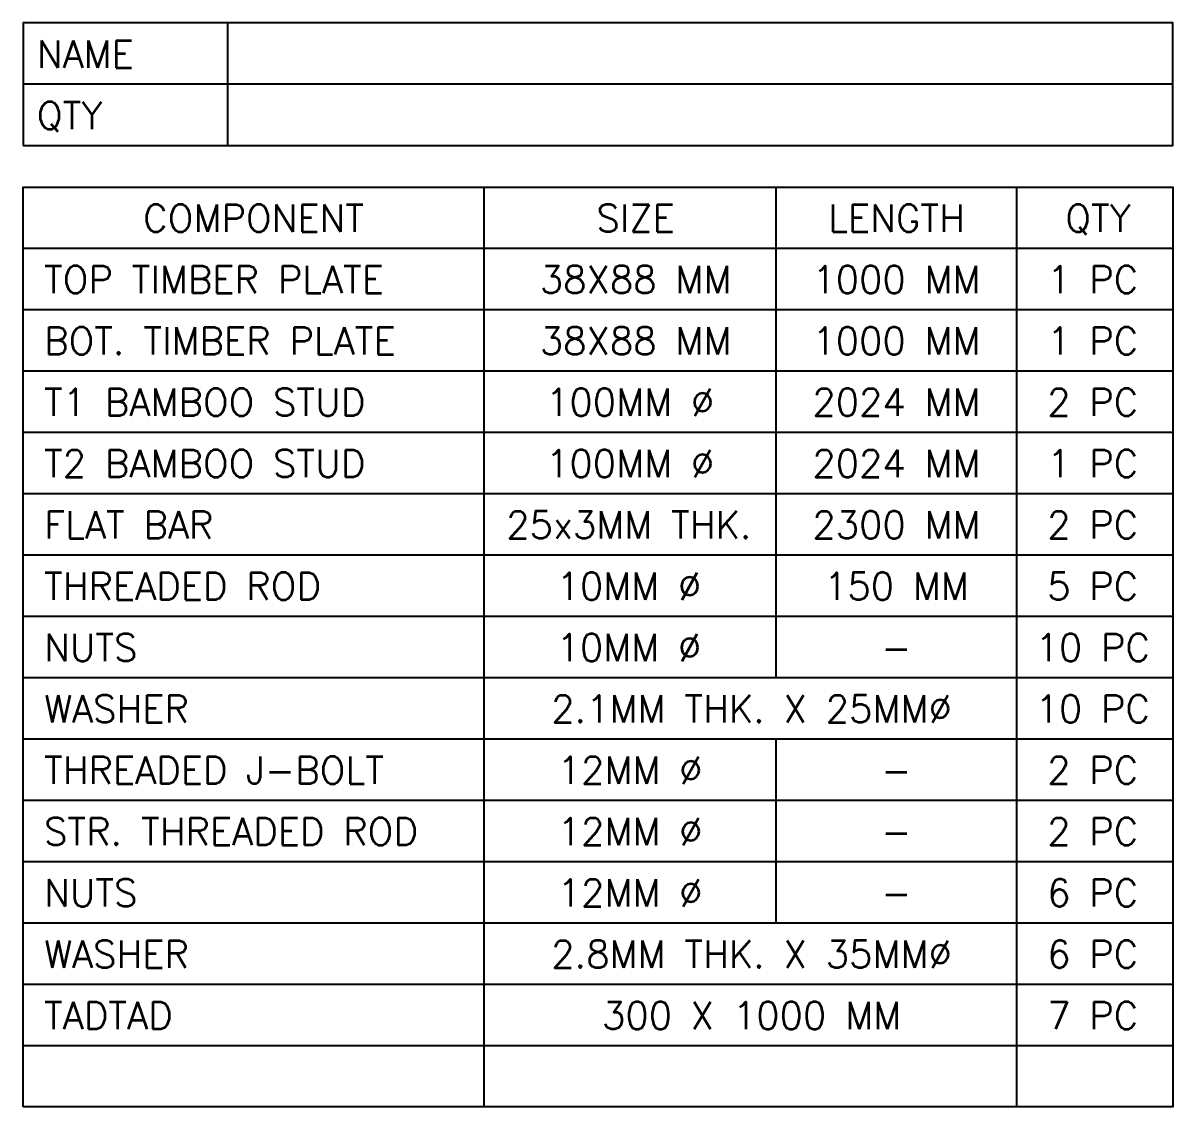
# Model space of a CAD drawing. Header units: inches. Extents: x 30 to 4248, y 12 to 9278.
# Drawn here: x 30 to 4248, y 12 to 3989 of the extents above; entities that cross this region are included whole.
import ezdxf
from ezdxf.enums import TextEntityAlignment as Align

# ---------------------------------------------------------------- set-up
doc = ezdxf.new("R2010")
doc.units = ezdxf.units.IN
doc.header["$MEASUREMENT"] = 0
doc.layers.add('0-S2', color=2, linetype='Continuous')
doc.layers.add('A-Main Text', color=3, linetype='Continuous')
doc.styles.add('LEROY', font='simplex.shx')

msp = doc.modelspace()

# ---------------------------------------------------------------- linework, layer by layer
at = {"layer": '0-S2'}
for p, q in [((779.7, 3988.8, 18333.7), (779.7, 3538.8, 18333.7)), ((4248.3, 3763.8, 18333.7), (29.7, 3763.8, 18333.7)), ((1721.1, 11.6, 18333.7), (1721.1, 3386.6, 18333.7)), ((2792.3, 1586.6, 18333.7), (2792.3, 3386.6, 18333.7)), ((3675.6, 11.6, 18333.7), (3675.6, 3386.6, 18333.7)), ((4248.3, 3161.6, 18333.7), (29.7, 3161.6, 18333.7)), ((4248.3, 2936.6, 18333.7), (29.7, 2936.6, 18333.7)), ((4248.3, 2711.6, 18333.7), (29.7, 2711.6, 18333.7)), ((4248.3, 2486.6, 18333.7), (29.7, 2486.6, 18333.7)), ((4248.3, 2261.6, 18333.7), (29.7, 2261.6, 18333.7)), ((4248.3, 2036.6, 18333.7), (29.7, 2036.6, 18333.7)), ((4248.3, 1811.6, 18333.7), (29.7, 1811.6, 18333.7)), ((4248.3, 1586.6, 18333.7), (29.7, 1586.6, 18333.7)), ((4248.3, 1361.6, 18333.7), (29.7, 1361.6, 18333.7)), ((2792.3, 686.6, 18333.7), (2792.3, 1361.6, 18333.7)), ((4248.3, 1136.6, 18333.7), (29.7, 1136.6, 18333.7)), ((4248.3, 911.6, 18333.7), (29.7, 911.6, 18333.7)), ((4248.3, 686.6, 18333.7), (29.7, 686.6, 18333.7)), ((4248.3, 461.6, 18333.7), (29.7, 461.6, 18333.7)), ((4248.3, 236.6, 18333.7), (29.7, 236.6, 18333.7))]:
    msp.add_line(p, q, dxfattribs=at)
at = {"layer": '0-S2', "elevation": 18333.7}
for points in [[(29.7, 3538.8), (4248.3, 3538.8), (4248.3, 3988.8), (29.7, 3988.8)], [(29.7, 11.6), (29.7, 3386.6), (4248.3, 3386.6), (4248.3, 11.6)]]:
    msp.add_lwpolyline(points, close=True, dxfattribs=at)

# ---------------------------------------------------------------- texts
at = {"layer": 'A-Main Text', "style": 'LEROY'}
for s, p in [('NAME', (80.4, 3824.6, 18333.7)), ('QTY', (80.4, 3599.6, 18333.7))]:
    msp.add_text(s, height=100, dxfattribs=at).set_placement(p)
for s, p in [('COMPONENT', (875.4, 3222.4, 18333.7)), ('SIZE', (2276.9, 3222.4, 18333.7)), ('LENGTH', (3233.9, 3222.4, 18333.7)), ('QTY', (3973, 3222.4, 18333.7)), ('38X88 MM', (2276.9, 2997.4, 18333.7)), ('1000 MM', (3233.9, 2997.4, 18333.7)), ('1 PC', (3954, 2997.4, 18333.7)), ('38X88 MM', (2276.9, 2772.4, 18333.7)), ('1000 MM', (3233.9, 2772.4, 18333.7)), ('1 PC', (3954, 2772.4, 18333.7)), ('100MM ∅', (2256.7, 2547.4, 18333.7)), ('2024 MM', (3233.9, 2547.4, 18333.7)), ('2 PC', (3954, 2547.4, 18333.7)), ('100MM ∅', (2256.7, 2322.4, 18333.7)), ('2024 MM', (3233.9, 2322.4, 18333.7)), ('1 PC', (3954, 2322.4, 18333.7)), ('25x3MM THK.', (2252.5, 2097.4, 18333.7)), ('2300 MM', (3233.9, 2097.4, 18333.7)), ('2 PC', (3954, 2097.4, 18333.7)), ('10MM ∅', (2252.5, 1872.4, 18333.7)), ('150 MM', (3233.9, 1872.4, 18333.7)), ('5 PC', (3954, 1872.4, 18333.7)), ('10MM ∅', (2252.5, 1647.4, 18333.7)), ('10 PC', (3954, 1647.4, 18333.7)), ('-', (3233.9, 1647.4, 18333.7)), ('10 PC', (3954, 1422.4, 18333.7)), ('12MM ∅', (2256.7, 1197.4, 18333.7)), ('2 PC', (3954, 1197.4, 18333.7)), ('-', (3233.9, 1197.4, 18333.7)), ('12MM ∅', (2256.7, 972.4, 18333.7)), ('2 PC', (3954, 972.4, 18333.7)), ('-', (3233.9, 972.4, 18333.7)), ('12MM ∅', (2256.7, 747.4, 18333.7)), ('6 PC', (3954, 747.4, 18333.7)), ('-', (3233.9, 747.4, 18333.7)), ('6 PC', (3954, 522.4, 18333.7)), ('7 PC', (3954, 297.4, 18333.7))]:
    msp.add_text(s, height=100, dxfattribs=at).set_placement(p, align=Align.CENTER)
at = {"layer": 'A-Main Text', "char_height": 100, "style": 'LEROY'}
for s, insert, width, attachment_point in [('TOP TIMBER PLATE', (106.8, 3097.4, 18333.7), 1533.54, 1), ('BOT. TIMBER PLATE', (106.8, 2872.4, 18333.7), 1533.54, 1), ('T1 BAMBOO STUD', (106.8, 2647.4, 18333.7), 1399.607, 1), ('T2 BAMBOO STUD', (106.8, 2422.4, 18333.7), 1399.607, 1), ('FLAT BAR', (106.8, 2197.4, 18333.7), 1399.607, 1), ('THREADED ROD', (106.8, 1972.4, 18333.7), 1710.934, 1), ('NUTS', (106.8, 1747.4, 18333.7), 1399.607, 1), ('WASHER', (106.8, 1522.4, 18333.7), 1399.607, 1), ('2.1MM THK. X 25MM∅ ', (2702.2, 1522.4, 18333.7), 1841.691, 2), ('THREADED J-BOLT', (106.8, 1297.4, 18333.7), 1632.871, 1), ('STR. THREADED ROD', (106.8, 1072.4, 18333.7), 1980.468, 1), ('NUTS', (106.8, 847.4, 18333.7), 1399.607, 1), ('WASHER', (106.8, 622.4, 18333.7), 1399.607, 1), ('2.8MM THK. X 35MM∅ ', (2702.2, 622.4, 18333.7), 1841.691, 2), ('TADTAD', (106.8, 397.4, 18333.7), 1399.607, 1), ('300 X 1000 MM', (2702.2, 397.4, 18333.7), 1841.691, 2)]:
    msp.add_mtext(s, dxfattribs=dict(at, insert=insert, width=width, attachment_point=attachment_point))

doc.saveas('drawing.dxf')
